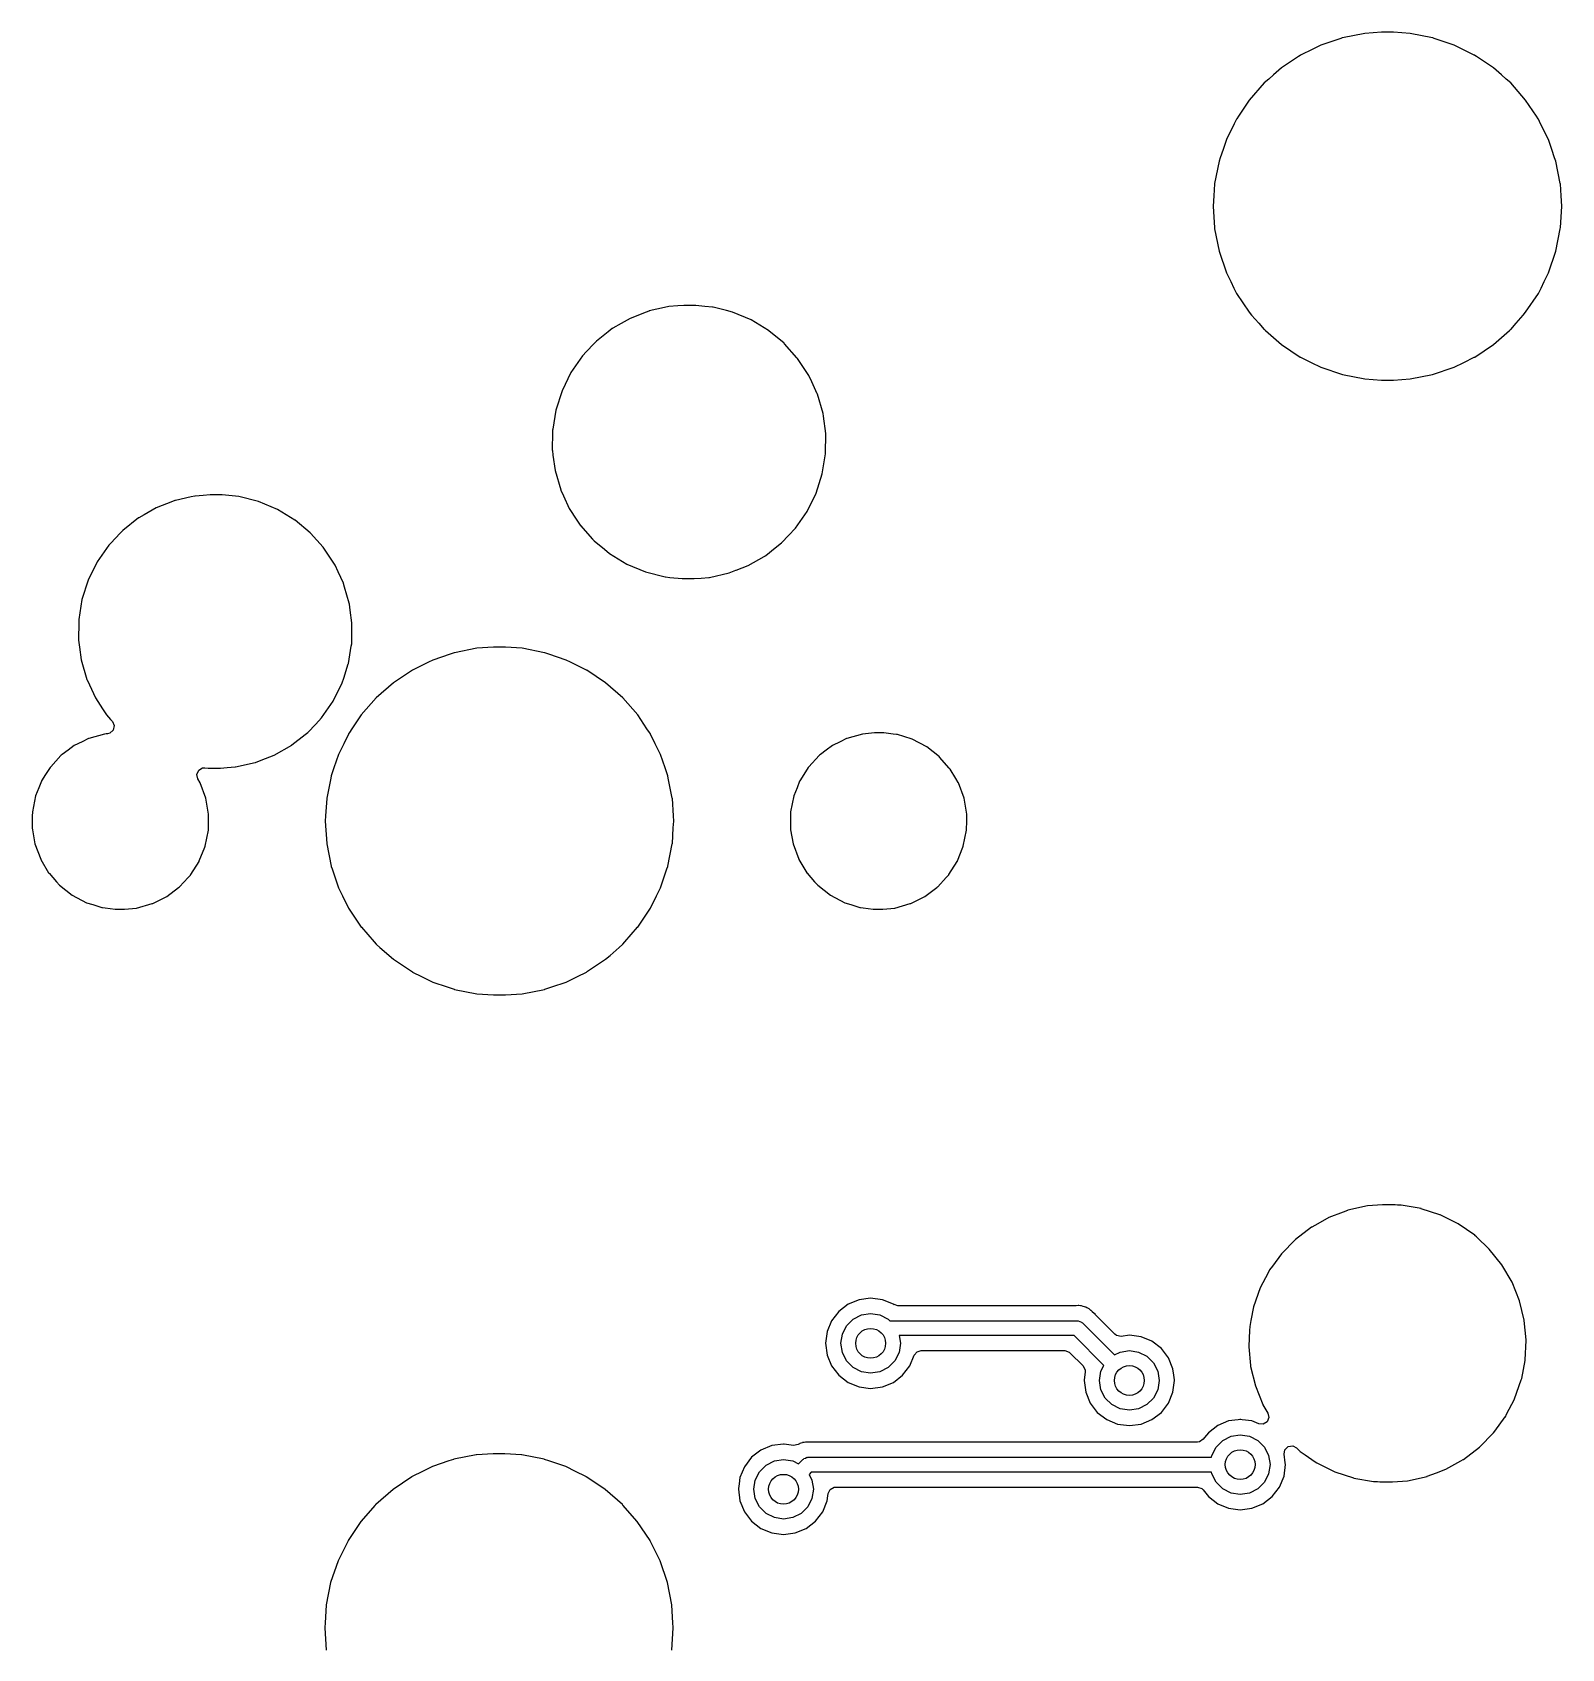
# Model space of a CAD drawing. Extents: x 0.6 to 14.8, y -5.2 to -0.6.
# Drawn here: x 13.481 to 14.288, y -3.117 to -2.264 of the extents above; entities that cross this region are included whole.
import ezdxf

# ---------------------------------------------------------------- set-up
doc = ezdxf.new("R2010")
doc.units = 0
doc.header["$MEASUREMENT"] = 0
doc.layers.add('BLACK', color=7, linetype='CONTINUOUS')

msp = doc.modelspace()

# ---------------------------------------------------------------- linework, layer by layer
at = {"layer": 'BLACK', "linetype": 'CONTINUOUS'}
for p, q in [((14.1711, -2.26698), (14.1605, -2.27056)), ((14.1718, -2.26674), (14.1711, -2.26698)), ((14.1719, -2.2667), (14.1718, -2.26674)), ((14.1718, -2.26674), (14.1718, -2.26674)), ((14.1837, -2.26435), (14.1719, -2.2667)), ((14.1838, -2.26434), (14.1837, -2.26435)), ((14.1926, -2.26376), (14.1838, -2.26434)), ((14.1838, -2.26434), (14.1838, -2.26434)), ((14.1927, -2.26376), (14.1926, -2.26376)), ((14.1926, -2.26376), (14.1926, -2.26376)), ((14.1987, -2.26376), (14.1927, -2.26376)), ((14.1988, -2.26376), (14.1987, -2.26376)), ((14.2076, -2.26434), (14.1988, -2.26376)), ((14.1988, -2.26376), (14.1988, -2.26376)), ((14.2077, -2.26435), (14.2076, -2.26434)), ((14.2076, -2.26434), (14.2076, -2.26434)), ((14.2195, -2.2667), (14.2077, -2.26435)), ((14.2196, -2.26674), (14.2195, -2.2667)), ((14.2203, -2.26698), (14.2196, -2.26674)), ((14.2196, -2.26674), (14.2196, -2.26674)), ((14.2309, -2.27056), (14.2203, -2.26698)), ((14.1487, -2.27655), (14.1397, -2.28256)), ((14.1496, -2.27595), (14.1487, -2.27655)), ((14.1497, -2.27588), (14.1496, -2.27595)), ((14.1496, -2.27595), (14.1496, -2.27595)), ((14.1498, -2.27583), (14.1497, -2.27588)), ((14.1563, -2.27265), (14.1498, -2.27583)), ((14.1498, -2.27583), (14.1498, -2.27583)), ((14.1605, -2.27056), (14.1563, -2.27265)), ((14.2351, -2.27265), (14.2309, -2.27056)), ((14.2415, -2.27583), (14.2351, -2.27265)), ((14.2417, -2.27588), (14.2415, -2.27583)), ((14.2415, -2.27583), (14.2415, -2.27583)), ((14.2418, -2.27595), (14.2417, -2.27588)), ((14.2427, -2.27655), (14.2418, -2.27595)), ((14.2418, -2.27595), (14.2418, -2.27595)), ((14.2517, -2.28256), (14.2427, -2.27655)), ((14.1397, -2.28256), (14.1355, -2.28622)), ((14.2558, -2.28622), (14.2517, -2.28256)), ((14.1307, -2.29049), (14.1227, -2.29954)), ((14.1331, -2.28841), (14.1307, -2.29049)), ((14.1355, -2.28622), (14.1331, -2.28841)), ((14.2583, -2.28841), (14.2558, -2.28622)), ((14.2607, -2.29049), (14.2583, -2.28841)), ((14.2686, -2.29954), (14.2607, -2.29049)), ((14.1227, -2.29954), (14.1171, -2.308)), ((14.2743, -2.308), (14.2686, -2.29954)), ((14.116, -2.30965), (14.1148, -2.31204)), ((14.1161, -2.30954), (14.116, -2.30965)), ((14.116, -2.30965), (14.116, -2.30965)), ((14.1162, -2.30935), (14.1161, -2.30954)), ((14.1171, -2.308), (14.1162, -2.30935)), ((14.2752, -2.30935), (14.2743, -2.308)), ((14.2753, -2.30954), (14.2752, -2.30935)), ((14.2754, -2.30965), (14.2753, -2.30954)), ((14.2765, -2.31204), (14.2754, -2.30965)), ((14.2754, -2.30965), (14.2754, -2.30965)), ((14.1148, -2.31204), (14.1107, -2.32032)), ((14.2806, -2.32032), (14.2765, -2.31204)), ((14.109, -2.32555), (14.1074, -2.33006)), ((14.1107, -2.32032), (14.109, -2.32555)), ((14.2824, -2.32555), (14.2806, -2.32032)), ((14.2839, -2.33006), (14.2824, -2.32555)), ((14.1069, -2.33171), (14.1045, -2.34351)), ((14.1074, -2.33006), (14.1069, -2.33171)), ((14.2845, -2.33171), (14.2839, -2.33006)), ((14.2868, -2.34351), (14.2845, -2.33171)), ((14.1045, -2.34364), (14.1041, -2.34997)), ((14.1045, -2.34351), (14.1045, -2.34364)), ((14.1045, -2.34364), (14.1045, -2.34364)), ((14.2869, -2.34364), (14.2868, -2.34351)), ((14.2873, -2.34997), (14.2869, -2.34364)), ((14.2869, -2.34364), (14.2869, -2.34364)), ((14.1041, -2.34997), (14.1037, -2.35551)), ((14.2876, -2.35551), (14.2873, -2.34997)), ((14.1037, -2.35551), (14.1037, -2.35564)), ((14.1037, -2.35564), (14.1045, -2.3667)), ((14.2869, -2.3667), (14.2876, -2.35564)), ((14.2876, -2.35564), (14.2876, -2.35551)), ((14.1045, -2.3667), (14.1045, -2.36751)), ((14.1045, -2.36751), (14.1069, -2.37931)), ((14.2845, -2.37931), (14.2868, -2.36751)), ((14.2868, -2.36751), (14.2869, -2.3667)), ((14.1069, -2.37931), (14.1107, -2.3907)), ((14.2806, -2.3907), (14.2845, -2.37931)), ((14.1107, -2.3907), (14.113, -2.39532)), ((14.113, -2.39532), (14.1147, -2.3987)), ((14.2767, -2.3987), (14.2784, -2.39532)), ((14.2784, -2.39532), (14.2806, -2.3907)), ((14.1147, -2.3987), (14.1161, -2.40149)), ((14.1161, -2.40149), (14.1227, -2.41149)), ((14.2686, -2.41149), (14.2753, -2.40149)), ((14.2753, -2.40149), (14.2767, -2.3987)), ((13.8046, -2.41138), (13.7961, -2.41469)), ((13.8059, -2.41086), (13.8046, -2.41138)), ((13.8061, -2.41081), (13.8059, -2.41086)), ((13.8059, -2.41086), (13.8059, -2.41086)), ((13.8062, -2.41078), (13.8061, -2.41081)), ((13.8142, -2.40897), (13.8062, -2.41078)), ((13.8165, -2.40845), (13.8142, -2.40897)), ((13.8166, -2.40844), (13.8165, -2.40845)), ((13.8213, -2.40809), (13.8166, -2.40844)), ((13.8166, -2.40844), (13.8166, -2.40844)), ((13.8245, -2.40785), (13.8213, -2.40809)), ((13.8308, -2.40785), (13.8245, -2.40785)), ((13.8356, -2.40834), (13.8308, -2.40785)), ((13.8396, -2.40874), (13.8356, -2.40834)), ((13.8397, -2.40875), (13.8396, -2.40874)), ((13.8396, -2.40874), (13.8396, -2.40874)), ((13.8399, -2.40879), (13.8397, -2.40875)), ((13.8469, -2.41057), (13.8399, -2.40879)), ((13.8399, -2.40879), (13.8399, -2.40879)), ((13.8501, -2.41139), (13.8469, -2.41057)), ((13.86, -2.41553), (13.8501, -2.41139)), ((14.1227, -2.41149), (14.124, -2.41296)), ((14.124, -2.41296), (14.1278, -2.41723)), ((14.2636, -2.41723), (14.2673, -2.41296)), ((14.2673, -2.41296), (14.2686, -2.41149)), ((13.7845, -2.42181), (13.7784, -2.42664)), ((13.7867, -2.4201), (13.7845, -2.42181)), ((13.7868, -2.42001), (13.7867, -2.4201)), ((13.7867, -2.4201), (13.7867, -2.4201)), ((13.7869, -2.41994), (13.7868, -2.42001)), ((13.7914, -2.41734), (13.7869, -2.41994)), ((13.7961, -2.41469), (13.7914, -2.41734)), ((13.8692, -2.42109), (13.86, -2.41553)), ((13.8693, -2.42118), (13.8692, -2.42109)), ((13.8773, -2.42784), (13.8693, -2.42118)), ((13.8693, -2.42118), (13.8693, -2.42118)), ((14.1278, -2.41723), (14.1307, -2.42053)), ((14.1307, -2.42053), (14.1308, -2.42061)), ((14.1308, -2.42061), (14.1313, -2.42109)), ((14.1313, -2.42109), (14.1397, -2.42846)), ((14.2517, -2.42846), (14.2601, -2.42109)), ((14.2601, -2.42109), (14.2606, -2.42061)), ((14.2606, -2.42061), (14.2607, -2.42053)), ((14.2607, -2.42053), (14.2636, -2.41723)), ((13.777, -2.42804), (13.7731, -2.43222)), ((13.7784, -2.42664), (13.777, -2.42804)), ((13.8774, -2.42794), (13.8773, -2.42784)), ((13.8775, -2.42804), (13.8774, -2.42794)), ((13.8841, -2.43543), (13.8775, -2.42804)), ((13.8775, -2.42804), (13.8775, -2.42804)), ((14.1397, -2.42846), (14.1497, -2.43514)), ((14.2417, -2.43514), (14.2517, -2.42846)), ((13.771, -2.43444), (13.7649, -2.44324)), ((13.7731, -2.43222), (13.771, -2.43444)), ((13.8845, -2.43593), (13.8841, -2.43543)), ((13.8904, -2.44488), (13.8845, -2.43593)), ((14.1497, -2.43514), (14.1498, -2.4352)), ((14.1498, -2.4352), (14.1498, -2.4352)), ((14.1498, -2.4352), (14.1554, -2.43793)), ((14.1554, -2.43793), (14.1605, -2.44046)), ((14.2309, -2.44046), (14.236, -2.43793)), ((14.236, -2.43793), (14.2415, -2.4352)), ((14.2415, -2.4352), (14.2417, -2.43514)), ((14.2415, -2.4352), (14.2415, -2.4352)), ((13.7649, -2.44324), (13.7602, -2.45285)), ((13.8919, -2.44819), (13.8904, -2.44488)), ((14.1605, -2.44046), (14.1719, -2.44433)), ((14.1719, -2.44433), (14.1837, -2.44667)), ((14.1837, -2.44667), (14.1838, -2.44668)), ((14.1838, -2.44668), (14.1838, -2.44668)), ((14.1838, -2.44668), (14.1926, -2.44726)), ((14.1926, -2.44726), (14.1926, -2.44726)), ((14.1926, -2.44726), (14.1927, -2.44726)), ((14.1927, -2.44726), (14.1987, -2.44726)), ((14.1987, -2.44726), (14.1988, -2.44726)), ((14.1988, -2.44726), (14.2076, -2.44668)), ((14.1988, -2.44726), (14.1988, -2.44726)), ((14.2076, -2.44668), (14.2077, -2.44667)), ((14.2076, -2.44668), (14.2076, -2.44668)), ((14.2077, -2.44667), (14.2195, -2.44433)), ((14.2195, -2.44433), (14.2309, -2.44046)), ((13.7602, -2.45285), (13.7569, -2.46305)), ((13.8948, -2.45448), (13.8919, -2.44819)), ((13.8949, -2.45461), (13.8948, -2.45448)), ((13.8979, -2.4649), (13.8949, -2.45461)), ((13.7569, -2.46305), (13.7563, -2.46652)), ((13.7553, -2.47322), (13.7552, -2.47362)), ((13.7563, -2.46652), (13.7553, -2.47322)), ((13.8981, -2.46631), (13.8979, -2.4649)), ((13.8993, -2.47537), (13.8981, -2.46631)), ((13.7552, -2.47463), (13.755, -2.48433)), ((13.7552, -2.47362), (13.7552, -2.47377)), ((13.7552, -2.47377), (13.7552, -2.47377)), ((13.7552, -2.47377), (13.7552, -2.47463)), ((13.8992, -2.48622), (13.8993, -2.47551)), ((13.8993, -2.47551), (13.8993, -2.47537)), ((13.755, -2.48433), (13.7551, -2.48448)), ((13.7551, -2.48448), (13.7551, -2.48448)), ((13.7551, -2.48448), (13.7554, -2.48682)), ((13.7554, -2.48682), (13.7565, -2.49495)), ((13.8975, -2.49679), (13.8992, -2.48622)), ((13.7565, -2.49495), (13.7595, -2.50523)), ((13.8942, -2.50699), (13.8975, -2.49679)), ((13.7595, -2.50523), (13.7596, -2.50536)), ((13.7596, -2.50536), (13.7596, -2.50536)), ((13.7596, -2.50536), (13.7609, -2.50831)), ((13.8895, -2.5166), (13.8942, -2.50699)), ((13.5461, -2.51469), (13.5397, -2.51831)), ((13.5546, -2.51137), (13.5461, -2.51469)), ((13.5559, -2.51086), (13.5546, -2.51137)), ((13.5561, -2.51081), (13.5559, -2.51086)), ((13.5559, -2.51086), (13.5559, -2.51086)), ((13.5562, -2.51078), (13.5561, -2.51081)), ((13.5645, -2.50891), (13.5562, -2.51078)), ((13.5665, -2.50845), (13.5645, -2.50891)), ((13.5666, -2.50844), (13.5665, -2.50845)), ((13.5709, -2.50812), (13.5666, -2.50844)), ((13.5666, -2.50844), (13.5666, -2.50844)), ((13.5745, -2.50785), (13.5709, -2.50812)), ((13.5808, -2.50785), (13.5745, -2.50785)), ((13.5844, -2.50821), (13.5808, -2.50785)), ((13.5896, -2.50874), (13.5844, -2.50821)), ((13.5897, -2.50875), (13.5896, -2.50874)), ((13.5896, -2.50874), (13.5896, -2.50874)), ((13.6001, -2.51139), (13.5897, -2.50875)), ((13.61, -2.51553), (13.6001, -2.51139)), ((13.6192, -2.52109), (13.61, -2.51553)), ((13.7609, -2.50831), (13.764, -2.51496)), ((13.764, -2.51496), (13.768, -2.52113)), ((13.5368, -2.52001), (13.5284, -2.52664)), ((13.5369, -2.51994), (13.5368, -2.52001)), ((13.5397, -2.51831), (13.5369, -2.51994)), ((13.6193, -2.52118), (13.6192, -2.52109)), ((13.6273, -2.52784), (13.6193, -2.52118)), ((13.6193, -2.52118), (13.6193, -2.52118)), ((13.768, -2.52113), (13.7698, -2.5238)), ((13.7698, -2.5238), (13.7698, -2.52392)), ((13.7698, -2.52392), (13.7699, -2.52402)), ((13.7699, -2.52402), (13.7699, -2.52402)), ((13.7699, -2.52402), (13.7763, -2.5312)), ((13.8833, -2.5254), (13.8895, -2.5166)), ((13.527, -2.52804), (13.5221, -2.53329)), ((13.5284, -2.52664), (13.527, -2.52804)), ((13.6274, -2.52794), (13.6273, -2.52784)), ((13.6275, -2.52804), (13.6274, -2.52794)), ((13.6341, -2.53546), (13.6275, -2.52804)), ((13.6275, -2.52804), (13.6275, -2.52804)), ((13.7763, -2.5312), (13.777, -2.53191)), ((13.777, -2.53191), (13.7771, -2.532)), ((13.7771, -2.532), (13.7771, -2.532)), ((13.7771, -2.532), (13.7826, -2.53655)), ((13.876, -2.5332), (13.8799, -2.52902)), ((13.8799, -2.52902), (13.8832, -2.52551)), ((13.8832, -2.52551), (13.8833, -2.5254)), ((13.8832, -2.52551), (13.8832, -2.52551)), ((13.521, -2.53444), (13.5149, -2.54324)), ((13.5221, -2.53329), (13.521, -2.53444)), ((13.6345, -2.53593), (13.6341, -2.53546)), ((13.6404, -2.54488), (13.6345, -2.53593)), ((13.7826, -2.53655), (13.7852, -2.53876)), ((13.7852, -2.53876), (13.7944, -2.54431)), ((13.8583, -2.54515), (13.8668, -2.54026)), ((13.8668, -2.54026), (13.8675, -2.53991)), ((13.8675, -2.53991), (13.8676, -2.53984)), ((13.8675, -2.53991), (13.8675, -2.53991)), ((13.8676, -2.53984), (13.8677, -2.53975)), ((13.8677, -2.53975), (13.8727, -2.53582)), ((13.8727, -2.53582), (13.876, -2.5332)), ((13.5149, -2.54324), (13.5102, -2.55285)), ((13.642, -2.5484), (13.6404, -2.54488)), ((13.6448, -2.55448), (13.642, -2.5484)), ((13.7944, -2.54431), (13.8043, -2.54846)), ((13.8043, -2.54846), (13.8146, -2.55109)), ((13.8379, -2.5514), (13.8483, -2.54903)), ((13.8483, -2.54903), (13.8484, -2.54898)), ((13.8484, -2.54898), (13.8519, -2.54763)), ((13.8519, -2.54763), (13.852, -2.5476)), ((13.852, -2.5476), (13.8583, -2.54515)), ((13.5102, -2.55285), (13.5069, -2.56305)), ((13.6449, -2.55461), (13.6448, -2.55448)), ((13.6454, -2.55657), (13.6449, -2.55461)), ((13.6479, -2.5649), (13.6454, -2.55657)), ((13.8146, -2.55109), (13.8148, -2.55111)), ((13.8148, -2.55111), (13.8148, -2.55111)), ((13.8148, -2.55111), (13.8171, -2.55134)), ((13.8171, -2.55134), (13.8235, -2.55199)), ((13.8235, -2.55199), (13.8299, -2.55199)), ((13.8299, -2.55199), (13.8335, -2.55172)), ((13.8335, -2.55172), (13.8377, -2.55141)), ((13.8377, -2.55141), (13.8379, -2.5514)), ((13.8377, -2.55141), (13.8377, -2.55141)), ((13.5069, -2.56305), (13.5052, -2.57362)), ((13.648, -2.56555), (13.6479, -2.5649)), ((13.6484, -2.56867), (13.648, -2.56555)), ((13.5052, -2.57507), (13.505, -2.58433)), ((13.5052, -2.57362), (13.5052, -2.57377)), ((13.5052, -2.57377), (13.5052, -2.57377)), ((13.5052, -2.57377), (13.5052, -2.57507)), ((13.6493, -2.57537), (13.6484, -2.56867)), ((13.6493, -2.57551), (13.6493, -2.57537)), ((13.6493, -2.57825), (13.6493, -2.57551)), ((13.6492, -2.58591), (13.6493, -2.57825)), ((13.505, -2.58433), (13.5051, -2.58448)), ((13.5051, -2.58448), (13.5051, -2.58448)), ((13.5051, -2.58448), (13.5056, -2.58817)), ((13.5056, -2.58817), (13.5065, -2.59495)), ((13.6475, -2.59679), (13.6489, -2.58765)), ((13.6489, -2.58765), (13.6492, -2.58636)), ((13.6492, -2.58622), (13.6492, -2.58591)), ((13.6492, -2.58636), (13.6492, -2.58622)), ((13.6492, -2.58636), (13.6492, -2.58636)), ((13.7011, -2.59189), (13.692, -2.59497)), ((13.7033, -2.59115), (13.7011, -2.59189)), ((13.7034, -2.59111), (13.7033, -2.59115)), ((13.7033, -2.59115), (13.7033, -2.59115)), ((13.7152, -2.58876), (13.7034, -2.59111)), ((13.7153, -2.58875), (13.7152, -2.58876)), ((13.7241, -2.58817), (13.7153, -2.58875)), ((13.7153, -2.58875), (13.7153, -2.58875)), ((13.7242, -2.58817), (13.7241, -2.58817)), ((13.7241, -2.58817), (13.7241, -2.58817)), ((13.7302, -2.58817), (13.7242, -2.58817)), ((13.7303, -2.58817), (13.7302, -2.58817)), ((13.7391, -2.58875), (13.7303, -2.58817)), ((13.7303, -2.58817), (13.7303, -2.58817)), ((13.7392, -2.58876), (13.7391, -2.58875)), ((13.7391, -2.58875), (13.7391, -2.58875)), ((13.751, -2.59111), (13.7392, -2.58876)), ((13.7511, -2.59115), (13.751, -2.59111)), ((13.7533, -2.59189), (13.7511, -2.59115)), ((13.7511, -2.59115), (13.7511, -2.59115)), ((13.7624, -2.59497), (13.7533, -2.59189)), ((13.5065, -2.59495), (13.5095, -2.60523)), ((13.645, -2.60448), (13.6474, -2.59693)), ((13.6474, -2.59693), (13.6475, -2.59679)), ((13.6474, -2.59693), (13.6474, -2.59693)), ((13.6812, -2.60029), (13.6712, -2.60697)), ((13.6813, -2.60023), (13.6812, -2.60029)), ((13.6898, -2.59606), (13.6813, -2.60023)), ((13.6813, -2.60023), (13.6813, -2.60023)), ((13.692, -2.59497), (13.6898, -2.59606)), ((13.7646, -2.59606), (13.7624, -2.59497)), ((13.773, -2.60023), (13.7646, -2.59606)), ((13.7732, -2.60029), (13.773, -2.60023)), ((13.773, -2.60023), (13.773, -2.60023)), ((13.7832, -2.60697), (13.7732, -2.60029)), ((13.5095, -2.60523), (13.5096, -2.60536)), ((13.5096, -2.60536), (13.5096, -2.60536)), ((13.5096, -2.60536), (13.5108, -2.60803)), ((13.5108, -2.60803), (13.514, -2.61496)), ((13.6395, -2.6166), (13.6442, -2.60699)), ((13.6442, -2.60699), (13.645, -2.60448)), ((13.6712, -2.60697), (13.6622, -2.6149)), ((13.7922, -2.6149), (13.7832, -2.60697)), ((13.514, -2.61496), (13.5177, -2.62066)), ((13.6333, -2.6254), (13.6395, -2.6166)), ((13.6622, -2.6149), (13.6542, -2.62395)), ((13.8001, -2.62395), (13.7922, -2.6149)), ((13.5177, -2.62066), (13.5198, -2.6238)), ((13.5198, -2.6238), (13.5198, -2.62392)), ((13.5198, -2.62392), (13.522, -2.62628)), ((13.522, -2.62628), (13.523, -2.62739)), ((13.6302, -2.62877), (13.6332, -2.62551)), ((13.6332, -2.62551), (13.6333, -2.6254)), ((13.6332, -2.62551), (13.6332, -2.62551)), ((13.6542, -2.62395), (13.6493, -2.6313)), ((13.805, -2.6313), (13.8001, -2.62395)), ((13.5187, -2.63403), (13.5105, -2.63635)), ((13.5196, -2.63395), (13.5187, -2.63403)), ((13.5204, -2.63387), (13.5196, -2.63395)), ((13.5216, -2.63356), (13.5204, -2.63387)), ((13.5234, -2.63195), (13.5216, -2.63356)), ((13.523, -2.62739), (13.5239, -2.6296)), ((13.5239, -2.6296), (13.5234, -2.63195)), ((13.6177, -2.63975), (13.6247, -2.63427)), ((13.6247, -2.63427), (13.626, -2.6332)), ((13.626, -2.6332), (13.6302, -2.62877)), ((13.6475, -2.63406), (13.645, -2.63921)), ((13.6476, -2.63395), (13.6475, -2.63406)), ((13.6475, -2.63406), (13.6475, -2.63406)), ((13.6481, -2.6332), (13.6476, -2.63395)), ((13.6493, -2.6313), (13.6481, -2.6332)), ((13.8063, -2.6332), (13.805, -2.6313)), ((13.8068, -2.63395), (13.8063, -2.6332)), ((13.8069, -2.63406), (13.8068, -2.63395)), ((13.8094, -2.63921), (13.8069, -2.63406)), ((13.8069, -2.63406), (13.8069, -2.63406)), ((13.9187, -2.63403), (13.9105, -2.63635)), ((13.925, -2.63344), (13.9187, -2.63403)), ((13.93, -2.63344), (13.925, -2.63344)), ((13.9349, -2.63403), (13.93, -2.63344)), ((13.9367, -2.63424), (13.9349, -2.63403)), ((13.9369, -2.63427), (13.9367, -2.63424)), ((13.9367, -2.63424), (13.9367, -2.63424)), ((13.9371, -2.63432), (13.9369, -2.63427)), ((13.9405, -2.6354), (13.9371, -2.63432)), ((13.9371, -2.63432), (13.9371, -2.63432)), ((13.4996, -2.64252), (13.4965, -2.64485)), ((13.5028, -2.64012), (13.4996, -2.64252)), ((13.507, -2.63807), (13.5028, -2.64012)), ((13.5103, -2.63643), (13.507, -2.63807)), ((13.5105, -2.63635), (13.5103, -2.63643)), ((13.5103, -2.63643), (13.5103, -2.63643)), ((13.6083, -2.64515), (13.6176, -2.63984)), ((13.6176, -2.63984), (13.6177, -2.63975)), ((13.645, -2.63921), (13.6422, -2.64473)), ((13.8121, -2.64473), (13.8094, -2.63921)), ((13.8996, -2.64252), (13.8965, -2.64485)), ((13.9028, -2.64012), (13.8996, -2.64252)), ((13.907, -2.63807), (13.9028, -2.64012)), ((13.9103, -2.63643), (13.907, -2.63807)), ((13.9105, -2.63635), (13.9103, -2.63643)), ((13.9103, -2.63643), (13.9103, -2.63643)), ((13.945, -2.6368), (13.9405, -2.6354)), ((13.9526, -2.64078), (13.945, -2.6368)), ((13.9593, -2.64606), (13.9526, -2.64078)), ((13.4901, -2.65166), (13.4877, -2.65544)), ((13.4902, -2.65151), (13.4901, -2.65166)), ((13.4901, -2.65166), (13.4901, -2.65166)), ((13.4904, -2.65127), (13.4902, -2.65151)), ((13.4958, -2.64537), (13.4904, -2.65127)), ((13.496, -2.64523), (13.4958, -2.64537)), ((13.4958, -2.64537), (13.4958, -2.64537)), ((13.4965, -2.64485), (13.496, -2.64523)), ((13.5685, -2.65312), (13.5705, -2.65189)), ((13.5705, -2.65189), (13.5718, -2.65181)), ((13.5718, -2.65181), (13.5735, -2.65199)), ((13.5735, -2.65199), (13.5799, -2.65199)), ((13.5799, -2.65199), (13.5835, -2.65172)), ((13.5835, -2.65172), (13.5877, -2.65141)), ((13.5877, -2.65141), (13.5879, -2.6514)), ((13.5877, -2.65141), (13.5877, -2.65141)), ((13.5879, -2.6514), (13.5983, -2.64903)), ((13.5983, -2.64903), (13.5984, -2.64898)), ((13.5984, -2.64898), (13.6014, -2.64784)), ((13.6014, -2.64784), (13.6083, -2.64515)), ((13.6398, -2.65189), (13.6384, -2.656)), ((13.6422, -2.64473), (13.6398, -2.65189)), ((13.8146, -2.65189), (13.8121, -2.64473)), ((13.816, -2.656), (13.8146, -2.65189)), ((13.8901, -2.65166), (13.8877, -2.65544)), ((13.8902, -2.65151), (13.8901, -2.65166)), ((13.8901, -2.65166), (13.8901, -2.65166)), ((13.8904, -2.65127), (13.8902, -2.65151)), ((13.8958, -2.64537), (13.8904, -2.65127)), ((13.896, -2.64523), (13.8958, -2.64537)), ((13.8958, -2.64537), (13.8958, -2.64537)), ((13.8965, -2.64485), (13.896, -2.64523)), ((13.9594, -2.6462), (13.9593, -2.64606)), ((13.9645, -2.65199), (13.9594, -2.6462)), ((13.9594, -2.6462), (13.9594, -2.6462)), ((13.9649, -2.65249), (13.9645, -2.65199)), ((13.4855, -2.6589), (13.4842, -2.66233)), ((13.4856, -2.65873), (13.4855, -2.6589)), ((13.4855, -2.6589), (13.4855, -2.6589)), ((13.4877, -2.65544), (13.4856, -2.65873)), ((13.5675, -2.65533), (13.5685, -2.65312)), ((13.568, -2.65768), (13.5675, -2.65533)), ((13.5693, -2.65983), (13.568, -2.65768)), ((13.5723, -2.66784), (13.5693, -2.65983)), ((13.638, -2.65813), (13.636, -2.66792)), ((13.6383, -2.65625), (13.638, -2.65813)), ((13.6384, -2.65612), (13.6383, -2.65625)), ((13.6383, -2.65625), (13.6383, -2.65625)), ((13.6384, -2.656), (13.6384, -2.65612)), ((13.816, -2.65612), (13.816, -2.656)), ((13.816, -2.65625), (13.816, -2.65612)), ((13.8164, -2.65813), (13.816, -2.65625)), ((13.816, -2.65625), (13.816, -2.65625)), ((13.8183, -2.66792), (13.8164, -2.65813)), ((13.8855, -2.6589), (13.8842, -2.66233)), ((13.8856, -2.65873), (13.8855, -2.6589)), ((13.8855, -2.6589), (13.8855, -2.6589)), ((13.8877, -2.65544), (13.8856, -2.65873)), ((13.965, -2.65264), (13.9649, -2.65249)), ((13.9679, -2.65748), (13.965, -2.65264)), ((13.965, -2.65264), (13.965, -2.65264)), ((13.9692, -2.65967), (13.9679, -2.65748)), ((13.9693, -2.65983), (13.9692, -2.65967)), ((13.9692, -2.65967), (13.9692, -2.65967)), ((13.9723, -2.66784), (13.9693, -2.65983)), ((13.4824, -2.66666), (13.4808, -2.67504)), ((13.4842, -2.66233), (13.4824, -2.66666)), ((13.5737, -2.67626), (13.5723, -2.66784)), ((13.636, -2.66805), (13.6354, -2.6772)), ((13.636, -2.66792), (13.636, -2.66805)), ((13.636, -2.66805), (13.636, -2.66805)), ((13.8184, -2.66805), (13.8183, -2.66792)), ((13.819, -2.6772), (13.8184, -2.66805)), ((13.8184, -2.66805), (13.8184, -2.66805)), ((13.8824, -2.66666), (13.8808, -2.67504)), ((13.8842, -2.66233), (13.8824, -2.66666)), ((13.9737, -2.67626), (13.9723, -2.66784)), ((13.4808, -2.67504), (13.4807, -2.67739)), ((13.4807, -2.67739), (13.4807, -2.68258)), ((13.5737, -2.67644), (13.5737, -2.67626)), ((13.5737, -2.67979), (13.5737, -2.67644)), ((13.5737, -2.67644), (13.5737, -2.67644)), ((13.6354, -2.6772), (13.6352, -2.67992)), ((13.8191, -2.67992), (13.819, -2.6772)), ((13.8808, -2.67504), (13.8807, -2.67739)), ((13.8807, -2.67739), (13.8807, -2.68258)), ((13.9737, -2.67644), (13.9737, -2.67626)), ((13.9737, -2.67979), (13.9737, -2.67644)), ((13.9737, -2.67644), (13.9737, -2.67644)), ((13.4807, -2.68258), (13.4807, -2.68358)), ((13.4807, -2.68358), (13.4807, -2.68376)), ((13.4807, -2.68376), (13.4807, -2.68376)), ((13.4807, -2.68376), (13.4808, -2.68462)), ((13.4808, -2.68462), (13.4821, -2.692)), ((13.5719, -2.69318), (13.5736, -2.6848)), ((13.5736, -2.6848), (13.5737, -2.67992)), ((13.5737, -2.67992), (13.5737, -2.67979)), ((13.6352, -2.67992), (13.6352, -2.68005)), ((13.6352, -2.68005), (13.6352, -2.68005)), ((13.6352, -2.68005), (13.636, -2.69174)), ((13.8184, -2.69174), (13.8189, -2.68358)), ((13.8189, -2.68358), (13.8191, -2.68005)), ((13.8191, -2.68005), (13.8191, -2.67992)), ((13.8191, -2.68005), (13.8191, -2.68005)), ((13.8807, -2.68258), (13.8807, -2.68358)), ((13.8807, -2.68358), (13.8807, -2.68376)), ((13.8807, -2.68376), (13.8808, -2.68462)), ((13.8807, -2.68376), (13.8807, -2.68376)), ((13.8808, -2.68462), (13.8821, -2.692)), ((13.9719, -2.69318), (13.9736, -2.6848)), ((13.9736, -2.6848), (13.9737, -2.67979)), ((13.4821, -2.692), (13.4851, -2.70002)), ((13.5688, -2.70095), (13.5717, -2.69372)), ((13.5717, -2.69372), (13.5719, -2.69318)), ((13.636, -2.69174), (13.636, -2.69192)), ((13.636, -2.69192), (13.6384, -2.70372)), ((13.816, -2.70372), (13.8183, -2.69192)), ((13.8183, -2.69192), (13.8184, -2.69174)), ((13.8821, -2.692), (13.8851, -2.70002)), ((13.9688, -2.70095), (13.9717, -2.69372)), ((13.9717, -2.69372), (13.9719, -2.69318)), ((13.4851, -2.70002), (13.4851, -2.70017)), ((13.4851, -2.70017), (13.4851, -2.70017)), ((13.4851, -2.70017), (13.4893, -2.7072)), ((13.5643, -2.70818), (13.5687, -2.70126)), ((13.5687, -2.70126), (13.5688, -2.70111)), ((13.5687, -2.70126), (13.5687, -2.70126)), ((13.5688, -2.70111), (13.5688, -2.70095)), ((13.8851, -2.70002), (13.8851, -2.70017)), ((13.8851, -2.70017), (13.8851, -2.70017)), ((13.8851, -2.70017), (13.8893, -2.7072)), ((13.9643, -2.70818), (13.9687, -2.70126)), ((13.9687, -2.70126), (13.9688, -2.70111)), ((13.9687, -2.70126), (13.9687, -2.70126)), ((13.9688, -2.70111), (13.9688, -2.70095)), ((13.4893, -2.7072), (13.4894, -2.70736)), ((13.4894, -2.70736), (13.4895, -2.70749)), ((13.4895, -2.70749), (13.4895, -2.70749)), ((13.4895, -2.70749), (13.4934, -2.71193)), ((13.4934, -2.71193), (13.4951, -2.71378)), ((13.5584, -2.71461), (13.5629, -2.70972)), ((13.5629, -2.70972), (13.5641, -2.70847)), ((13.5641, -2.70847), (13.5642, -2.70834)), ((13.5641, -2.70847), (13.5641, -2.70847)), ((13.5642, -2.70834), (13.5643, -2.70818)), ((13.6384, -2.70372), (13.6384, -2.70384)), ((13.6384, -2.70384), (13.6384, -2.70384)), ((13.6384, -2.70384), (13.6389, -2.70516)), ((13.6389, -2.70516), (13.6422, -2.71511)), ((13.8121, -2.71511), (13.8155, -2.70516)), ((13.8155, -2.70516), (13.816, -2.70384)), ((13.816, -2.70384), (13.816, -2.70372)), ((13.816, -2.70384), (13.816, -2.70384)), ((13.8893, -2.7072), (13.8894, -2.70736)), ((13.8894, -2.70736), (13.8895, -2.70749)), ((13.8895, -2.70749), (13.8895, -2.70749)), ((13.8895, -2.70749), (13.8934, -2.71193)), ((13.8934, -2.71193), (13.8951, -2.71378)), ((13.9584, -2.71461), (13.9629, -2.70972)), ((13.9629, -2.70972), (13.9641, -2.70847)), ((13.9641, -2.70847), (13.9642, -2.70834)), ((13.9641, -2.70847), (13.9641, -2.70847)), ((13.9642, -2.70834), (13.9643, -2.70818)), ((13.4951, -2.71378), (13.5018, -2.71907)), ((13.5018, -2.71907), (13.5093, -2.72304)), ((13.5442, -2.72336), (13.5509, -2.72006)), ((13.5509, -2.72006), (13.5516, -2.71972)), ((13.5516, -2.71972), (13.5579, -2.71499)), ((13.5579, -2.71499), (13.5583, -2.71471)), ((13.5583, -2.71471), (13.5584, -2.71461)), ((13.5583, -2.71471), (13.5583, -2.71471)), ((13.6422, -2.71511), (13.6444, -2.71944)), ((13.6444, -2.71944), (13.6474, -2.7256)), ((13.807, -2.7256), (13.81, -2.71944)), ((13.81, -2.71944), (13.8121, -2.71511)), ((13.8951, -2.71378), (13.9018, -2.71907)), ((13.9018, -2.71907), (13.9093, -2.72304)), ((13.9442, -2.72336), (13.9509, -2.72006)), ((13.9509, -2.72006), (13.9516, -2.71972)), ((13.9516, -2.71972), (13.9579, -2.71499)), ((13.9579, -2.71499), (13.9583, -2.71471)), ((13.9583, -2.71471), (13.9584, -2.71461)), ((13.9583, -2.71471), (13.9583, -2.71471)), ((13.5093, -2.72304), (13.5126, -2.72405)), ((13.5126, -2.72405), (13.5173, -2.72552)), ((13.5173, -2.72552), (13.5173, -2.72552)), ((13.5173, -2.72552), (13.5175, -2.72558)), ((13.5175, -2.72558), (13.5177, -2.7256)), ((13.5177, -2.7256), (13.5177, -2.7256)), ((13.5177, -2.7256), (13.5191, -2.72577)), ((13.5191, -2.72577), (13.5244, -2.7264)), ((13.5244, -2.7264), (13.5294, -2.7264)), ((13.5294, -2.7264), (13.5357, -2.72582)), ((13.5357, -2.72582), (13.5439, -2.7235)), ((13.5439, -2.7235), (13.5442, -2.72336)), ((13.6474, -2.7256), (13.6476, -2.7259)), ((13.6476, -2.7259), (13.6542, -2.7359)), ((13.8001, -2.7359), (13.8068, -2.7259)), ((13.8068, -2.7259), (13.807, -2.7256)), ((13.9093, -2.72304), (13.9126, -2.72405)), ((13.9126, -2.72405), (13.9173, -2.72552)), ((13.9173, -2.72552), (13.9173, -2.72552)), ((13.9173, -2.72552), (13.9175, -2.72558)), ((13.9175, -2.72558), (13.9177, -2.7256)), ((13.9177, -2.7256), (13.9177, -2.7256)), ((13.9177, -2.7256), (13.9191, -2.72577)), ((13.9191, -2.72577), (13.9244, -2.7264)), ((13.9244, -2.7264), (13.9294, -2.7264)), ((13.9294, -2.7264), (13.9357, -2.72582)), ((13.9357, -2.72582), (13.9439, -2.7235)), ((13.9439, -2.7235), (13.9442, -2.72336)), ((13.6542, -2.7359), (13.6543, -2.73599)), ((13.6543, -2.73599), (13.6543, -2.73599)), ((13.6543, -2.73599), (13.661, -2.74359)), ((13.7934, -2.74359), (13.8, -2.73599)), ((13.8, -2.73599), (13.8001, -2.7359)), ((13.8, -2.73599), (13.8, -2.73599)), ((13.661, -2.74359), (13.6622, -2.74494)), ((13.6622, -2.74494), (13.6623, -2.74502)), ((13.6623, -2.74502), (13.6623, -2.74502)), ((13.6623, -2.74502), (13.664, -2.74657)), ((13.7903, -2.74657), (13.7921, -2.74502)), ((13.7921, -2.74502), (13.7922, -2.74494)), ((13.7921, -2.74502), (13.7921, -2.74502)), ((13.7922, -2.74494), (13.7934, -2.74359)), ((13.664, -2.74657), (13.6712, -2.75287)), ((13.6712, -2.75287), (13.6812, -2.75955)), ((13.7737, -2.75922), (13.7832, -2.75287)), ((13.7832, -2.75287), (13.7855, -2.75085)), ((13.7855, -2.75085), (13.7903, -2.74657)), ((13.6812, -2.75955), (13.6813, -2.75961)), ((13.6813, -2.75961), (13.6813, -2.75961)), ((13.6813, -2.75961), (13.686, -2.76194)), ((13.686, -2.76194), (13.692, -2.76487)), ((13.7624, -2.76487), (13.7683, -2.76194)), ((13.7683, -2.76194), (13.773, -2.75961)), ((13.773, -2.75961), (13.7732, -2.75955)), ((13.773, -2.75961), (13.773, -2.75961)), ((13.7732, -2.75955), (13.7737, -2.75922)), ((13.692, -2.76487), (13.6996, -2.76745)), ((13.6996, -2.76745), (13.7033, -2.7687)), ((13.7033, -2.7687), (13.7034, -2.76874)), ((13.7034, -2.76874), (13.7152, -2.77108)), ((13.7152, -2.77108), (13.7153, -2.77109)), ((13.7153, -2.77109), (13.7153, -2.77109)), ((13.7153, -2.77109), (13.7241, -2.77167)), ((13.7241, -2.77167), (13.7241, -2.77167)), ((13.7241, -2.77167), (13.7242, -2.77167)), ((13.7242, -2.77167), (13.7302, -2.77167)), ((13.7302, -2.77167), (13.7303, -2.77167)), ((13.7303, -2.77167), (13.7391, -2.77109)), ((13.7303, -2.77167), (13.7303, -2.77167)), ((13.7391, -2.77109), (13.7392, -2.77108)), ((13.7391, -2.77109), (13.7391, -2.77109)), ((13.7392, -2.77108), (13.751, -2.76874)), ((13.751, -2.76874), (13.7511, -2.7687)), ((13.7511, -2.7687), (13.7548, -2.76745)), ((13.7548, -2.76745), (13.7624, -2.76487)), ((14.193, -2.88246), (14.1851, -2.88303)), ((14.1996, -2.88246), (14.193, -2.88246)), ((14.1997, -2.88246), (14.1996, -2.88246)), ((14.201, -2.88253), (14.1997, -2.88246)), ((14.1997, -2.88246), (14.1997, -2.88246)), ((14.203, -2.88263), (14.201, -2.88253)), ((14.2134, -2.88444), (14.203, -2.88263)), ((14.1648, -2.88907), (14.1589, -2.8924)), ((14.1724, -2.88622), (14.1648, -2.88907)), ((14.1746, -2.88537), (14.1724, -2.88622)), ((14.1748, -2.88532), (14.1746, -2.88537)), ((14.1746, -2.88537), (14.1746, -2.88537)), ((14.1851, -2.88303), (14.1748, -2.88532)), ((14.2135, -2.88448), (14.2134, -2.88444)), ((14.2233, -2.8877), (14.2135, -2.88448)), ((14.2135, -2.88448), (14.2135, -2.88448)), ((14.2235, -2.88774), (14.2233, -2.8877)), ((14.233, -2.89247), (14.2235, -2.88774)), ((14.1556, -2.89422), (14.1472, -2.90065)), ((14.1557, -2.89413), (14.1556, -2.89422)), ((14.1589, -2.8924), (14.1557, -2.89413)), ((14.2417, -2.89851), (14.233, -2.89247)), ((14.2418, -2.8986), (14.2417, -2.89851)), ((14.2426, -2.89938), (14.2418, -2.8986)), ((14.2418, -2.8986), (14.2418, -2.8986)), ((14.2494, -2.90575), (14.2426, -2.89938)), ((14.1472, -2.90065), (14.1397, -2.90823)), ((14.1397, -2.90823), (14.1397, -2.90835)), ((14.2561, -2.91402), (14.2494, -2.90575)), ((14.135, -2.91482), (14.1335, -2.91681)), ((14.1397, -2.90835), (14.135, -2.91482)), ((14.1397, -2.90835), (14.1397, -2.90835)), ((14.2614, -2.92317), (14.2561, -2.91402)), ((14.1313, -2.92098), (14.1286, -2.92619)), ((14.1334, -2.91693), (14.1313, -2.92098)), ((14.1335, -2.91681), (14.1334, -2.91693)), ((14.1334, -2.91693), (14.1334, -2.91693)), ((14.2654, -2.933), (14.2614, -2.92317)), ((13.9169, -2.93248), (13.9111, -2.93486)), ((13.923, -2.93167), (13.9169, -2.93248)), ((13.9292, -2.93248), (13.923, -2.93167)), ((13.935, -2.93486), (13.9292, -2.93248)), ((14.1286, -2.92619), (14.125, -2.93618)), ((14.2679, -2.9433), (14.2654, -2.933)), ((13.9062, -2.93865), (13.9024, -2.94359)), ((13.9111, -2.93486), (13.9062, -2.93865)), ((13.9138, -2.94277), (13.9182, -2.94053)), ((13.9182, -2.94053), (13.923, -2.93976)), ((13.923, -2.93976), (13.9279, -2.94053)), ((13.9279, -2.94053), (13.9323, -2.94277)), ((13.9352, -2.93502), (13.935, -2.93486)), ((13.9354, -2.93514), (13.9352, -2.93502)), ((13.9355, -2.93503), (13.9354, -2.93514)), ((13.9374, -2.93568), (13.9355, -2.93503)), ((14.0153, -2.93568), (13.9374, -2.93568)), ((14.0308, -2.93568), (14.0153, -2.93568)), ((14.0314, -2.93565), (14.0308, -2.93568)), ((14.0325, -2.93549), (14.0314, -2.93564)), ((14.0314, -2.93564), (14.0314, -2.93565)), ((14.0329, -2.93558), (14.0325, -2.93549)), ((14.0338, -2.93568), (14.0329, -2.93558)), ((14.034, -2.93568), (14.0338, -2.93568)), ((14.0342, -2.93571), (14.034, -2.93568)), ((14.0352, -2.93609), (14.0342, -2.93571)), ((14.0358, -2.93627), (14.0352, -2.93609)), ((14.0364, -2.93643), (14.0358, -2.93627)), ((14.0368, -2.93651), (14.0364, -2.93643)), ((14.0364, -2.93643), (14.0364, -2.93643)), ((14.0371, -2.93671), (14.0368, -2.93651)), ((14.0372, -2.93676), (14.0371, -2.93671)), ((14.0371, -2.93671), (14.0371, -2.93671)), ((14.0379, -2.93717), (14.0372, -2.93676)), ((14.038, -2.93721), (14.0379, -2.93717)), ((14.0383, -2.93734), (14.038, -2.93721)), ((14.038, -2.93721), (14.038, -2.93721)), ((14.0386, -2.93758), (14.0383, -2.93734)), ((14.0392, -2.93813), (14.0386, -2.93758)), ((14.0393, -2.93827), (14.0392, -2.93813)), ((14.0395, -2.93837), (14.0393, -2.93827)), ((14.04, -2.93891), (14.0395, -2.93837)), ((14.0401, -2.93901), (14.04, -2.93891)), ((14.0416, -2.94034), (14.0401, -2.93901)), ((14.0417, -2.94051), (14.0416, -2.94034)), ((14.0418, -2.94064), (14.0417, -2.94051)), ((14.0519, -2.95073), (14.0418, -2.94064)), ((14.125, -2.93632), (14.1236, -2.94339)), ((14.125, -2.93618), (14.125, -2.93632)), ((13.9, -2.94934), (13.8992, -2.95551)), ((13.9024, -2.94359), (13.9, -2.94934)), ((13.9073, -2.95551), (13.9081, -2.95065)), ((13.9081, -2.95065), (13.9103, -2.94626)), ((13.9103, -2.94626), (13.9138, -2.94277)), ((13.9323, -2.94277), (13.9331, -2.94357)), ((13.9331, -2.94357), (14.0319, -2.94357)), ((14.0319, -2.94357), (14.0322, -2.94367)), ((14.0322, -2.94367), (14.0325, -2.94362)), ((14.0325, -2.94362), (14.0333, -2.94404)), ((14.0333, -2.94404), (14.0342, -2.94433)), ((14.0342, -2.94433), (14.0344, -2.94458)), ((14.0344, -2.94458), (14.0347, -2.94473)), ((14.0347, -2.94473), (14.0516, -2.96166)), ((14.0528, -2.9514), (14.0519, -2.95073)), ((14.1229, -2.94848), (14.1225, -2.95717)), ((14.123, -2.94673), (14.1229, -2.94848)), ((14.1236, -2.94339), (14.123, -2.94659)), ((14.123, -2.94659), (14.123, -2.94673)), ((14.123, -2.94673), (14.123, -2.94673)), ((14.2679, -2.94344), (14.2679, -2.9433)), ((14.2689, -2.95371), (14.2679, -2.94344)), ((14.2679, -2.94344), (14.2679, -2.94344)), ((13.8992, -2.95551), (13.9, -2.96168)), ((13.9081, -2.96038), (13.9073, -2.95551)), ((13.9388, -2.95551), (13.938, -2.96038)), ((14.0303, -2.95145), (13.9381, -2.95145)), ((13.9381, -2.95145), (13.9388, -2.95551)), ((13.9476, -2.95992), (13.9496, -2.95934)), ((13.9496, -2.95934), (14.0003, -2.95934)), ((14.0003, -2.95934), (14.0254, -2.95934)), ((14.0254, -2.95934), (14.0277, -2.96009)), ((14.0461, -2.96723), (14.0303, -2.95145)), ((14.0551, -2.95184), (14.0528, -2.9514)), ((14.0546, -2.96013), (14.0595, -2.95936)), ((14.0595, -2.95126), (14.0551, -2.95184)), ((14.0657, -2.95207), (14.0595, -2.95126)), ((14.0595, -2.95936), (14.0644, -2.96013)), ((14.0714, -2.95445), (14.0657, -2.95207)), ((14.0764, -2.95824), (14.0714, -2.95445)), ((14.0802, -2.96318), (14.0764, -2.95824)), ((14.1225, -2.95717), (14.1225, -2.95731)), ((14.1225, -2.95731), (14.1225, -2.95731)), ((14.1225, -2.95731), (14.1234, -2.96721)), ((14.2684, -2.96414), (14.2689, -2.95399)), ((14.2689, -2.95385), (14.2689, -2.95371)), ((14.2689, -2.95371), (14.2689, -2.95371)), ((14.2689, -2.95399), (14.2689, -2.95385)), ((13.9, -2.96168), (13.9024, -2.96743)), ((13.9024, -2.96743), (13.9062, -2.97237)), ((13.9103, -2.96477), (13.9081, -2.96038)), ((13.9138, -2.96825), (13.9103, -2.96477)), ((13.9358, -2.96477), (13.9323, -2.96825)), ((13.938, -2.96038), (13.9358, -2.96477)), ((13.9399, -2.97237), (13.9437, -2.96743)), ((13.9437, -2.96743), (13.946, -2.96175)), ((13.946, -2.96175), (13.9476, -2.95992)), ((14.0277, -2.96009), (14.0281, -2.96048)), ((14.0281, -2.96048), (14.0351, -2.96746)), ((14.0351, -2.96746), (14.0362, -2.96961)), ((14.0445, -2.97024), (14.0461, -2.96723)), ((14.0516, -2.96166), (14.0546, -2.96013)), ((14.0644, -2.96013), (14.0688, -2.96237)), ((14.0688, -2.96237), (14.0722, -2.96585)), ((14.0722, -2.96585), (14.0745, -2.97024)), ((14.0825, -2.96893), (14.0802, -2.96318)), ((14.1234, -2.96721), (14.1235, -2.96773)), ((14.1235, -2.96773), (14.126, -2.97802)), ((14.2665, -2.97405), (14.2684, -2.96458)), ((14.2684, -2.96444), (14.2684, -2.96414)), ((14.2684, -2.96458), (14.2684, -2.96444)), ((14.2684, -2.96458), (14.2684, -2.96458)), ((13.9062, -2.97237), (13.9111, -2.97616)), ((13.9111, -2.97616), (13.9169, -2.97855)), ((13.9182, -2.97049), (13.9138, -2.96825)), ((13.923, -2.97126), (13.9182, -2.97049)), ((13.9279, -2.97049), (13.923, -2.97126)), ((13.9323, -2.96825), (13.9279, -2.97049)), ((13.9292, -2.97855), (13.935, -2.97616)), ((13.935, -2.97616), (13.9399, -2.97237)), ((14.0362, -2.97072), (14.0357, -2.97475)), ((14.0357, -2.97475), (14.0357, -2.97511)), ((14.0357, -2.97511), (14.0365, -2.98128)), ((14.0362, -2.96961), (14.0362, -2.97072)), ((14.0438, -2.97511), (14.0445, -2.97024)), ((14.0445, -2.97997), (14.0438, -2.97511)), ((14.0745, -2.97024), (14.0752, -2.97511)), ((14.0752, -2.97511), (14.0745, -2.97997)), ((14.083, -2.97229), (14.0825, -2.96893)), ((14.0825, -2.98128), (14.0833, -2.97511)), ((14.0833, -2.9747), (14.083, -2.97229)), ((14.0833, -2.97511), (14.0833, -2.9747)), ((14.2628, -2.98484), (14.2663, -2.97484)), ((14.2663, -2.97484), (14.2665, -2.97405)), ((13.9169, -2.97855), (13.923, -2.97936)), ((13.923, -2.97936), (13.9292, -2.97855)), ((14.0365, -2.98128), (14.0388, -2.98703)), ((14.0468, -2.98436), (14.0445, -2.97997)), ((14.0502, -2.98785), (14.0468, -2.98436)), ((14.0722, -2.98436), (14.0688, -2.98785)), ((14.0745, -2.97997), (14.0722, -2.98436)), ((14.0802, -2.98703), (14.0825, -2.98128)), ((14.126, -2.97802), (14.13, -2.98785)), ((14.2585, -2.99296), (14.2627, -2.98496)), ((14.2627, -2.98496), (14.2628, -2.98484)), ((14.0388, -2.98703), (14.0426, -2.99197)), ((14.0426, -2.99197), (14.0476, -2.99576)), ((14.0546, -2.99008), (14.0502, -2.98785)), ((14.0595, -2.99085), (14.0546, -2.99008)), ((14.0644, -2.99008), (14.0595, -2.99085)), ((14.0688, -2.98785), (14.0644, -2.99008)), ((14.0714, -2.99576), (14.0764, -2.99197)), ((14.0764, -2.99197), (14.0802, -2.98703)), ((14.13, -2.98785), (14.13, -2.98797)), ((14.13, -2.98797), (14.13, -2.98797)), ((14.13, -2.98797), (14.1326, -2.99238)), ((14.1326, -2.99238), (14.1331, -2.99473)), ((14.2579, -2.99422), (14.2585, -2.99296)), ((14.0476, -2.99576), (14.0533, -2.99814)), ((14.0533, -2.99814), (14.0595, -2.99895)), ((14.0595, -2.99895), (14.0657, -2.99814)), ((14.0657, -2.99814), (14.0714, -2.99576)), ((14.1061, -2.99886), (14.1012, -3.00265)), ((14.1119, -2.99648), (14.1061, -2.99886)), ((14.117, -2.9958), (14.1119, -2.99648)), ((14.1178, -2.9957), (14.117, -2.9958)), ((14.118, -2.99567), (14.1178, -2.9957)), ((14.1183, -2.9957), (14.118, -2.99567)), ((14.119, -2.9958), (14.1183, -2.9957)), ((14.1242, -2.99648), (14.119, -2.9958)), ((14.1278, -2.99795), (14.1242, -2.99648)), ((14.1301, -2.99816), (14.1278, -2.99795)), ((14.1322, -2.99694), (14.1301, -2.99816)), ((14.1331, -2.99473), (14.1322, -2.99694)), ((14.2516, -3.00279), (14.2524, -3.00177)), ((14.2524, -3.00177), (14.2578, -2.99433)), ((14.2578, -2.99433), (14.2579, -2.99422)), ((13.8709, -3.00948), (13.8651, -3.01186)), ((13.877, -3.00867), (13.8709, -3.00948)), ((13.8773, -3.0087), (13.877, -3.00867)), ((13.8823, -3.00936), (13.8773, -3.0087)), ((13.8848, -3.00881), (13.8823, -3.00936)), ((13.8854, -3.00847), (13.8848, -3.00881)), ((13.8857, -3.00828), (13.8854, -3.00847)), ((13.8854, -3.00847), (13.8854, -3.00847)), ((13.8862, -3.0082), (13.8857, -3.00828)), ((13.887, -3.00795), (13.8862, -3.0082)), ((13.8871, -3.00791), (13.887, -3.00795)), ((13.8874, -3.00777), (13.8871, -3.00791)), ((13.8871, -3.00791), (13.8871, -3.00791)), ((13.8878, -3.00776), (13.8874, -3.00777)), ((13.8879, -3.00775), (13.8878, -3.00776)), ((13.8886, -3.00773), (13.8879, -3.00775)), ((13.8888, -3.00771), (13.8886, -3.00773)), ((13.8889, -3.00768), (13.8888, -3.00771)), ((13.8897, -3.00768), (13.8889, -3.00768)), ((13.8899, -3.00768), (13.8897, -3.00768)), ((13.8918, -3.00761), (13.8899, -3.00768)), ((13.892, -3.00767), (13.8918, -3.00761)), ((13.8921, -3.00768), (13.892, -3.00767)), ((13.9046, -3.00768), (13.8921, -3.00768)), ((14.0954, -3.00768), (13.9046, -3.00768)), ((14.0965, -3.00752), (14.0954, -3.00768)), ((14.0985, -3.00616), (14.0965, -3.00752)), ((14.0992, -3.00528), (14.0985, -3.00616)), ((14.1012, -3.00265), (14.0992, -3.00528)), ((14.1031, -3.01465), (14.1053, -3.01026)), ((14.1053, -3.01026), (14.1088, -3.00677)), ((14.1088, -3.00677), (14.1132, -3.00453)), ((14.1132, -3.00453), (14.118, -3.00376)), ((14.118, -3.00376), (14.1229, -3.00453)), ((14.1229, -3.00453), (14.1273, -3.00677)), ((14.1273, -3.00677), (14.1308, -3.01026)), ((14.1308, -3.01026), (14.133, -3.01465)), ((14.1416, -3.01163), (14.1433, -3.00997)), ((14.1433, -3.00997), (14.1457, -3.00966)), ((14.1457, -3.00966), (14.1477, -3.01064)), ((14.2358, -3.0168), (14.2442, -3.01037)), ((14.2442, -3.01037), (14.2516, -3.00279)), ((13.7005, -3.01758), (13.6918, -3.02056)), ((13.703, -3.01674), (13.7005, -3.01758)), ((13.7031, -3.0167), (13.703, -3.01674)), ((13.703, -3.01674), (13.703, -3.01674)), ((13.7149, -3.01435), (13.7031, -3.0167)), ((13.7151, -3.01434), (13.7149, -3.01435)), ((13.7239, -3.01376), (13.7151, -3.01434)), ((13.7151, -3.01434), (13.7151, -3.01434)), ((13.7299, -3.01376), (13.7239, -3.01376)), ((13.7239, -3.01376), (13.7239, -3.01376)), ((13.7239, -3.01376), (13.7239, -3.01376)), ((13.73, -3.01376), (13.7299, -3.01376)), ((13.7388, -3.01434), (13.73, -3.01376)), ((13.73, -3.01376), (13.73, -3.01376)), ((13.7389, -3.01435), (13.7388, -3.01434)), ((13.7388, -3.01434), (13.7388, -3.01434)), ((13.7507, -3.0167), (13.7389, -3.01435)), ((13.7509, -3.01674), (13.7507, -3.0167)), ((13.7533, -3.01758), (13.7509, -3.01674)), ((13.7509, -3.01674), (13.7509, -3.01674)), ((13.7621, -3.02056), (13.7533, -3.01758)), ((13.8602, -3.01565), (13.8564, -3.02059)), ((13.8651, -3.01186), (13.8602, -3.01565)), ((13.8678, -3.01977), (13.8722, -3.01753)), ((13.8722, -3.01753), (13.877, -3.01676)), ((13.877, -3.01676), (13.8819, -3.01753)), ((13.8819, -3.01753), (13.8849, -3.01907)), ((13.8849, -3.01907), (13.8873, -3.01673)), ((13.8873, -3.01673), (13.8875, -3.01658)), ((13.8875, -3.01658), (13.8877, -3.01633)), ((13.8877, -3.01633), (13.8886, -3.01604)), ((13.8886, -3.01604), (13.8894, -3.01562)), ((13.8894, -3.01562), (13.8897, -3.01567)), ((13.8897, -3.01567), (13.89, -3.01557)), ((13.89, -3.01557), (14.1029, -3.01557)), ((14.1029, -3.01557), (14.1031, -3.01465)), ((14.133, -3.01465), (14.1338, -3.01951)), ((14.1412, -3.014), (14.1416, -3.01163)), ((14.1417, -3.01848), (14.1412, -3.014)), ((14.1419, -3.01951), (14.1417, -3.01848)), ((14.1477, -3.01064), (14.1497, -3.01252)), ((14.1497, -3.01252), (14.1523, -3.01434)), ((14.1523, -3.01434), (14.1576, -3.018)), ((14.1576, -3.018), (14.1584, -3.01856)), ((14.1584, -3.01856), (14.1679, -3.02328)), ((14.2265, -3.02195), (14.2344, -3.01758)), ((14.2344, -3.01758), (14.2357, -3.01687)), ((14.2357, -3.01687), (14.2358, -3.0168)), ((14.2357, -3.01687), (14.2357, -3.01687)), ((13.681, -3.02588), (13.671, -3.03256)), ((13.6811, -3.02583), (13.681, -3.02588)), ((13.6866, -3.0231), (13.6811, -3.02583)), ((13.6811, -3.02583), (13.6811, -3.02583)), ((13.6918, -3.02056), (13.6866, -3.0231)), ((13.7673, -3.0231), (13.7621, -3.02056)), ((13.7728, -3.02583), (13.7673, -3.0231)), ((13.7729, -3.02588), (13.7728, -3.02583)), ((13.7728, -3.02583), (13.7728, -3.02583)), ((13.7828, -3.03251), (13.7729, -3.02588)), ((13.854, -3.02634), (13.8536, -3.0297)), ((13.8564, -3.02059), (13.854, -3.02634)), ((13.8613, -3.03251), (13.8621, -3.02765)), ((13.8621, -3.02765), (13.8643, -3.02326)), ((13.8643, -3.02326), (13.8678, -3.01977)), ((13.8917, -3.02345), (13.8905, -3.02464)), ((13.8905, -3.02464), (13.892, -3.02765)), ((14.1029, -3.02345), (13.8917, -3.02345)), ((13.892, -3.02765), (13.8928, -3.03251)), ((14.1031, -3.02438), (14.1029, -3.02345)), ((14.1053, -3.02877), (14.1031, -3.02438)), ((14.133, -3.02438), (14.1308, -3.02877)), ((14.1338, -3.01951), (14.133, -3.02438)), ((14.1387, -3.03143), (14.1411, -3.02568)), ((14.1411, -3.02568), (14.1419, -3.01951)), ((14.1679, -3.02328), (14.168, -3.02332)), ((14.168, -3.02332), (14.168, -3.02332)), ((14.168, -3.02332), (14.1778, -3.02654)), ((14.1778, -3.02654), (14.1778, -3.02654)), ((14.1778, -3.02654), (14.178, -3.02658)), ((14.178, -3.02658), (14.1884, -3.0284)), ((14.2063, -3.02799), (14.2166, -3.02571)), ((14.2166, -3.02571), (14.2167, -3.02566)), ((14.2167, -3.02566), (14.2216, -3.0238)), ((14.2167, -3.02566), (14.2167, -3.02566)), ((14.2216, -3.0238), (14.2265, -3.02195)), ((13.671, -3.03256), (13.6619, -3.04049)), ((13.7829, -3.03256), (13.7828, -3.03251)), ((13.792, -3.04049), (13.7829, -3.03256)), ((13.8533, -3.03205), (13.8532, -3.03251)), ((13.8532, -3.03251), (13.854, -3.03868)), ((13.8536, -3.0297), (13.8533, -3.03205)), ((13.8621, -3.03738), (13.8613, -3.03251)), ((13.8928, -3.03251), (13.892, -3.03738)), ((13.9001, -3.03868), (13.9004, -3.03592)), ((13.9004, -3.03592), (13.9006, -3.03473)), ((13.9006, -3.03473), (13.9016, -3.03256)), ((13.9016, -3.03256), (13.9037, -3.03141)), ((13.9037, -3.03141), (13.9045, -3.03134)), ((13.9045, -3.03134), (14.0297, -3.03134)), ((14.0297, -3.03134), (14.0954, -3.03134)), ((14.0954, -3.03134), (14.0977, -3.03209)), ((14.0977, -3.03209), (14.0985, -3.03287)), ((14.0985, -3.03287), (14.1012, -3.03637)), ((14.1088, -3.03225), (14.1053, -3.02877)), ((14.1132, -3.03449), (14.1088, -3.03225)), ((14.118, -3.03526), (14.1132, -3.03449)), ((14.1229, -3.03449), (14.118, -3.03526)), ((14.1273, -3.03225), (14.1229, -3.03449)), ((14.1308, -3.02877), (14.1273, -3.03225)), ((14.1349, -3.03637), (14.1387, -3.03143)), ((14.1884, -3.0284), (14.1904, -3.02849)), ((14.1904, -3.02849), (14.1917, -3.02856)), ((14.1917, -3.02856), (14.1917, -3.02856)), ((14.1917, -3.02856), (14.1918, -3.02856)), ((14.1918, -3.02856), (14.1984, -3.02856)), ((14.1984, -3.02856), (14.2063, -3.02799)), ((13.6616, -3.04089), (13.654, -3.04954)), ((13.6618, -3.04059), (13.6616, -3.04089)), ((13.6619, -3.04049), (13.6618, -3.04059)), ((13.792, -3.04059), (13.792, -3.04049)), ((13.7923, -3.04089), (13.792, -3.04059)), ((13.7999, -3.04954), (13.7923, -3.04089)), ((13.854, -3.03868), (13.8564, -3.04443)), ((13.8564, -3.04443), (13.8602, -3.04937)), ((13.8643, -3.04177), (13.8621, -3.03738)), ((13.8678, -3.04525), (13.8643, -3.04177)), ((13.8898, -3.04177), (13.8863, -3.04525)), ((13.892, -3.03738), (13.8898, -3.04177)), ((13.8939, -3.04937), (13.8977, -3.04443)), ((13.8977, -3.04443), (13.9001, -3.03868)), ((14.1012, -3.03637), (14.1061, -3.04016)), ((14.1061, -3.04016), (14.1119, -3.04255)), ((14.1119, -3.04255), (14.118, -3.04336)), ((14.118, -3.04336), (14.1242, -3.04255)), ((14.1242, -3.04255), (14.13, -3.04016)), ((14.13, -3.04016), (14.1349, -3.03637)), ((13.654, -3.04954), (13.6473, -3.05954)), ((13.8066, -3.05954), (13.7999, -3.04954)), ((13.8602, -3.04937), (13.8651, -3.05316)), ((13.8651, -3.05316), (13.8709, -3.05555)), ((13.8722, -3.04749), (13.8678, -3.04525)), ((13.877, -3.04826), (13.8722, -3.04749)), ((13.8819, -3.04749), (13.877, -3.04826)), ((13.8863, -3.04525), (13.8819, -3.04749)), ((13.8832, -3.05555), (13.889, -3.05316)), ((13.889, -3.05316), (13.8939, -3.04937)), ((13.6464, -3.06146), (13.642, -3.07032)), ((13.6473, -3.05965), (13.6464, -3.06146)), ((13.6473, -3.05954), (13.6473, -3.05965)), ((13.6473, -3.05965), (13.6473, -3.05965)), ((13.8066, -3.05965), (13.8066, -3.05954)), ((13.8075, -3.06146), (13.8066, -3.05965)), ((13.8066, -3.05965), (13.8066, -3.05965)), ((13.8119, -3.07032), (13.8075, -3.06146)), ((13.8709, -3.05555), (13.877, -3.05636)), ((13.877, -3.05636), (13.8832, -3.05555)), ((13.642, -3.07032), (13.6381, -3.08171)), ((13.8158, -3.08171), (13.8119, -3.07032)), ((13.6381, -3.08171), (13.6358, -3.09351)), ((13.8181, -3.09351), (13.8158, -3.08171)), ((13.6358, -3.09364), (13.6352, -3.10298)), ((13.6358, -3.09351), (13.6358, -3.09364)), ((13.6358, -3.09364), (13.6358, -3.09364)), ((13.8181, -3.09364), (13.8181, -3.09351)), ((13.8187, -3.10298), (13.8181, -3.09364)), ((13.8181, -3.09364), (13.8181, -3.09364)), ((13.6352, -3.10298), (13.635, -3.10551)), ((13.8189, -3.10551), (13.8187, -3.10298)), ((13.635, -3.10551), (13.635, -3.10564)), ((13.635, -3.10564), (13.6358, -3.11738)), ((13.8181, -3.11738), (13.8189, -3.10564)), ((13.8189, -3.10564), (13.8189, -3.10551))]:
    msp.add_line(p, q, dxfattribs=at)
at = {"layer": 'BLACK'}
for centre in [(13.923, -2.95551), (14.0595, -2.97511), (14.118, -3.01951), (13.877, -3.03251)]:
    msp.add_circle(centre, 0.007874, dxfattribs=at)

doc.saveas('drawing.dxf')
